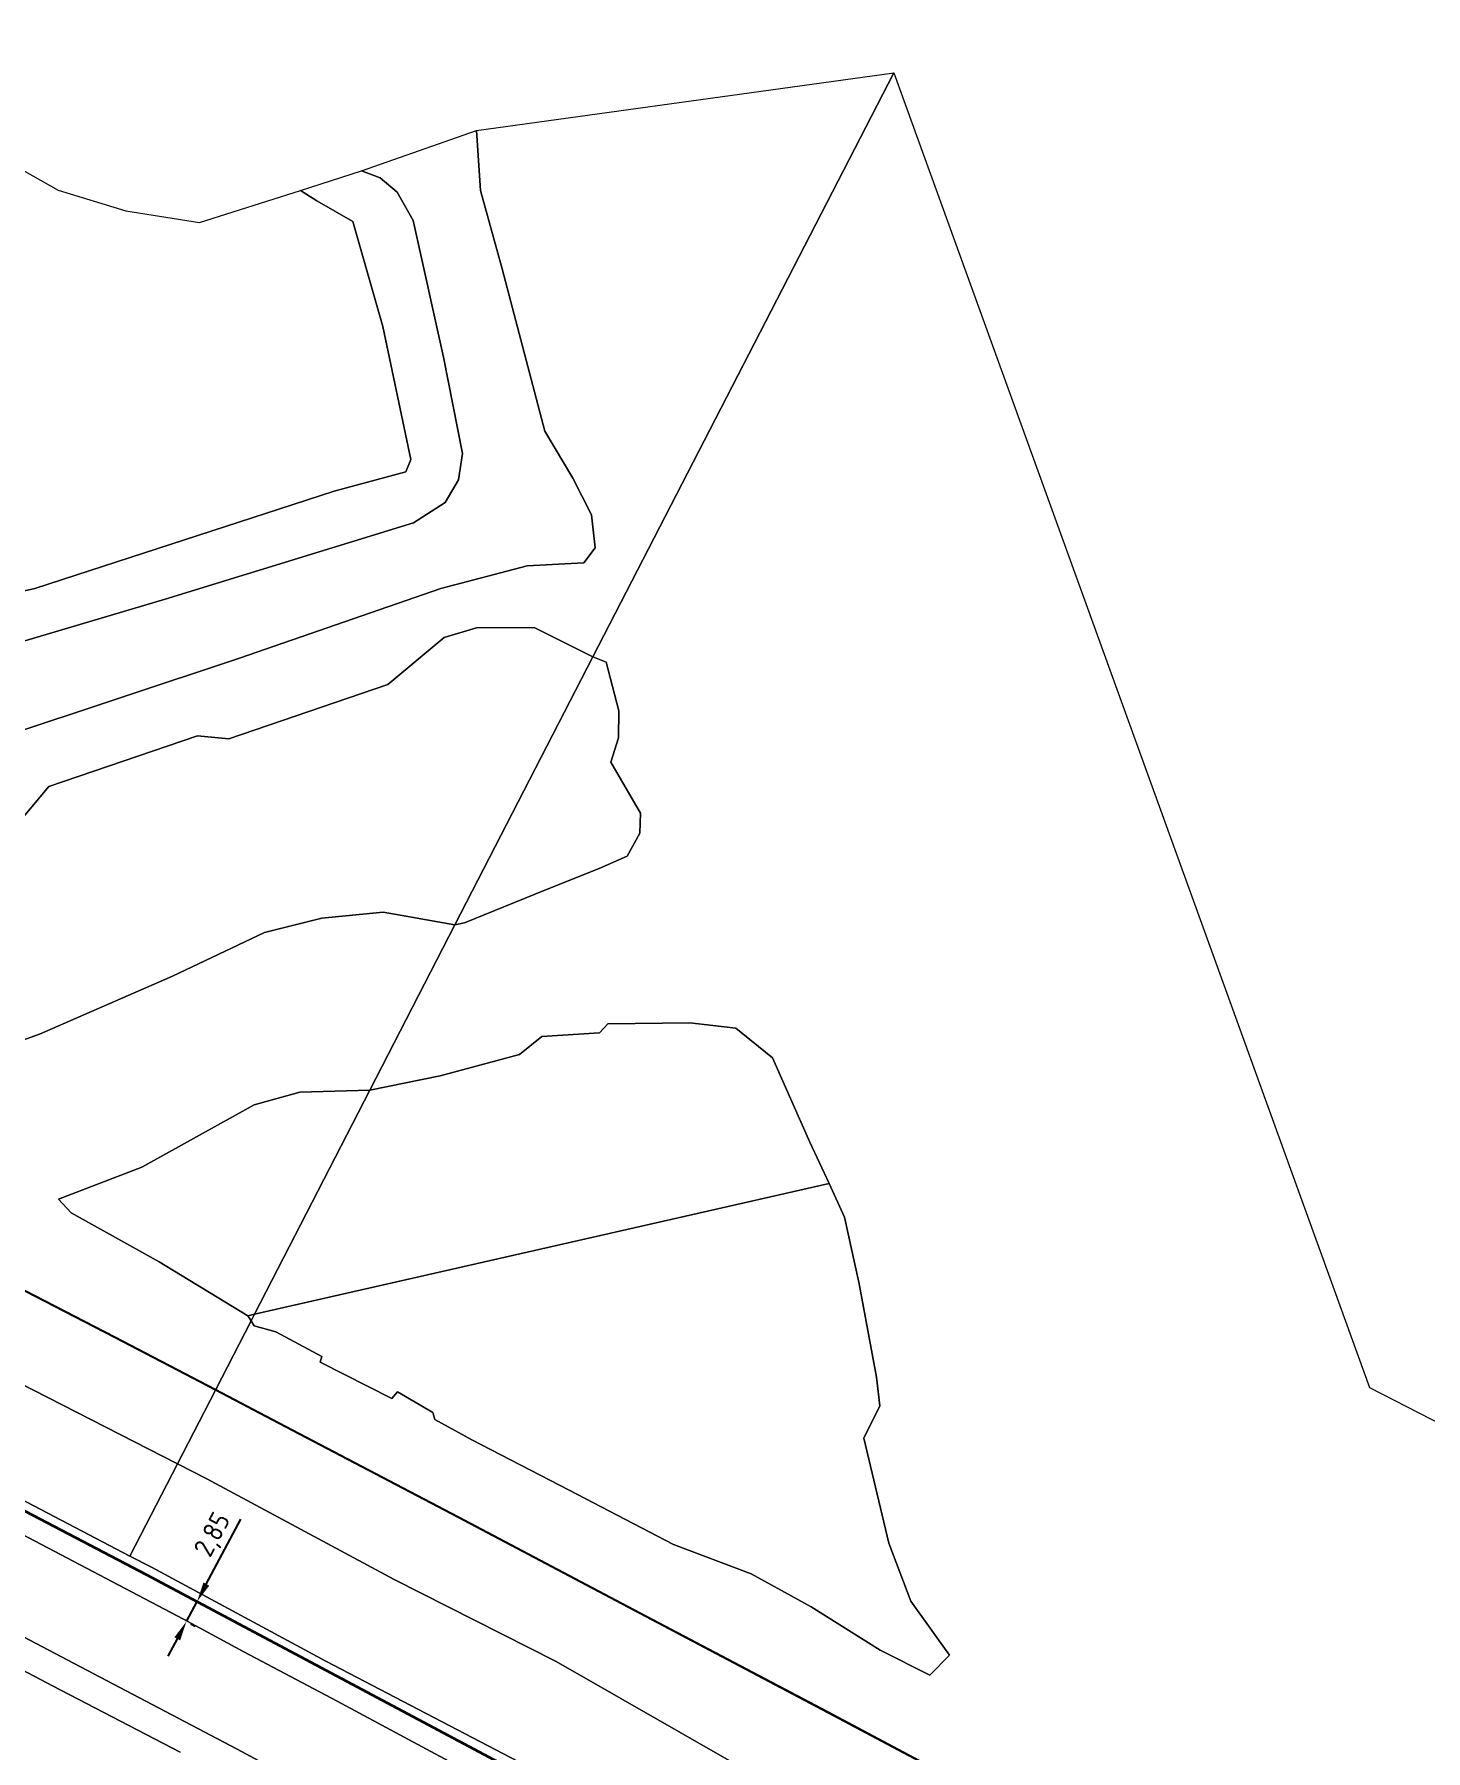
# Model space of a CAD drawing. Header units: metres. Extents: x 112942 to 118371, y 496117 to 499046.
# Drawn here: x 114003.4 to 114179.6, y 498283.9 to 498501.2 of the extents above; entities that cross this region are included whole.
import ezdxf

# ---------------------------------------------------------------- set-up
doc = ezdxf.new("R2010")
doc.units = ezdxf.units.M
for name, color, linetype, lineweight in [('B-WE-OG-TOPOKAART-G', 7, 'Continuous', 18), ('N-WE-KL-DATA_GLASVEZEL-G', 90, 'KL-GLASVEZEL-N', 35), ('N-WE-KL-DATA_GLASVEZEL-M', 7, 'Continuous', 18)]:
    doc.layers.add(name, color=color, linetype=linetype, lineweight=lineweight)
doc.styles.add('ISO', font='isocp.shx')
doc.linetypes.add('KL-GLASVEZEL-N', pattern='A,4,-1,[101,NLCS.SHX,S=0.5,R=0,X=0,Y=0],-1,4,-1,["G",Standard,S=1,R=0,X=-0.25,Y=-0.5],-1.5', length=12.5)
doc.dimstyles.new('ISO', dxfattribs={"dimtxt": 2.5, "dimasz": 2.5, "dimexe": 1.25, "dimexo": 0.625, "dimtad": 1, "dimtxsty": 'ISO', "dimcen": 2.5, "dimadec": 0, "dimazin": 0, "dimtfac": 1, "dimtmove": 0, "dimatfit": 3, "dimfxl": 0, "dimarcsym": 0})

# ---------------------------------------------------------------- blocks, each defined once
blk = doc.blocks.new('*D58')
at = {"layer": 'Defpoints', "color": 0, "transparency": 16777216}
for p in [(114023.97, 498302.79), (114023.97, 498302.79), (114022.63, 498300.28)]:
    blk.add_point(p, dxfattribs=at)
at = {"layer": 'N-WE-KL-DATA_GLASVEZEL-M', "color": 0, "lineweight": -2, "transparency": 16777216}
for p, q in [((114025.14, 498305), (114029.5, 498313.21)), ((114022.63, 498300.28), (114023.97, 498302.79)), ((114023.42, 498303.09), (114022.86, 498303.38)), ((114023.18, 498299.98), (114023.73, 498299.69)), ((114021.46, 498298.07), (114020.28, 498295.86))]:
    blk.add_line(p, q, dxfattribs=at)
at = {"layer": 'N-WE-KL-DATA_GLASVEZEL-M', "color": 0, "transparency": 16777216}
for points in [[(114024.77, 498305.2), (114025.51, 498304.81), (114023.97, 498302.79)], [(114021.09, 498298.26), (114021.82, 498297.87), (114022.63, 498300.28)]]:
    blk.add_solid(points, dxfattribs=at)
at = {"layer": 'N-WE-KL-DATA_GLASVEZEL-M', "color": 0, "transparency": 16777216, "insert": (114026.09, 498311.18), "char_height": 2.5, "attachment_point": 5, "rotation": 62.0055, "style": 'ISO'}
blk.add_mtext('2,85', dxfattribs=at)

msp = doc.modelspace()

# ---------------------------------------------------------------- linework, layer by layer
at = {"layer": 'B-WE-OG-TOPOKAART-G'}
for points in [[(113971.416, 498501.22, -1.132), (114006.362, 498481.469, -1.132), (114014.941, 498478.868, -0.636), (114024.256, 498477.401, -1.08), (114037.073, 498481.455, -1.126), (114039.124, 498480.136, -1.135), (114043.695, 498477.537, -1.144), (114047.498, 498464.212, -1.138), (114051.053, 498447.369, -1.201), (114050.405, 498445.816, -1.201), (114041.337, 498443.381, -1.219), (114003.441, 498431.064, -1.17), (113976.757, 498425.05, -1.144)], [(113999.112, 498412.212, -0.927), (114029.327, 498422.234, -0.924), (114054.859, 498431.062, -0.924), (114065.764, 498433.939, -0.921), (114072.955, 498434.291, -0.913), (114074.399, 498436.192, -0.913), (114073.94, 498440.373, -0.962), (114071.565, 498445.033, -0.962), (114068.013, 498450.985, -0.962), (114062.603, 498471.517, -0.962), (114059.872, 498481.447, -0.959), (114059.346, 498489.037, -0.959), (114112.199, 498496.36, -1.097), (114074.111, 498422.409, -1.037), (114066.679, 498426.117, -0.861), (114059.365, 498426.059, -0.861), (114055.261, 498424.869, -0.861), (114048.136, 498418.92, -0.861), (114028.003, 498412.013, -0.852), (114024.019, 498412.396, -0.852), (114005.208, 498405.99, -0.835), (114000.655, 498400.593, -0.835)], [(114123.053, 498278.61, -1.116), (114103.899, 498288.814, -1.116), (114079.298, 498301.777, -1.116), (114057.075, 498313.504, -1.116), (114033.474, 498325.894, -1.116), (114026.329, 498329.633, -1.116), (114030.813, 498338.339, -0.987), (114031.206, 498337.695, -1.02), (114033.951, 498336.952, -1.047), (114039.752, 498333.836, -1.047), (114039.545, 498333.11, -1.047), (114048.637, 498328.511, -1.117), (114049.358, 498329.352, -1.117), (114053.807, 498326.723, -1.117), (114054.098, 498325.863, -1.123), (114058.776, 498323.255, -1.123), (114071.083, 498316.906, -1.1), (114084.326, 498310.036, -1.11), (114094.146, 498306.285, -1.1), (114101.744, 498302.134, -1.087), (114110.484, 498296.626, -1.013), (114116.77, 498293.463, -1.083), (114119.278, 498296.009, -1.083), (114114.367, 498302.852, -1.083), (114111.575, 498310.176, -1.05), (114108.417, 498323.502, -1.05), (114110.445, 498327.568, -1.027), (114110.013, 498331.209, -1.043), (114107.835, 498343.039, -0.997), (114105.967, 498351.467, -1.007), (114104.006, 498355.717, -0.995), (114101.591, 498360.951, -0.98), (114096.848, 498371.614, -0.917), (114092.21, 498375.378, -0.943), (114086.381, 498376.077, -0.94), (114076.007, 498375.956, -0.947), (114074.929, 498374.793, -0.947), (114067.611, 498374.344, -0.9), (114064.821, 498372.046, -0.913), (114054.767, 498369.347, -0.95), (114045.844, 498367.523, -0.95), (114056.633, 498388.472, -1.032), (114057.841, 498388.717, -1.033), (114068.032, 498392.846, -1.033), (114074.874, 498395.625, -1.047), (114078.459, 498397.187, -1.05), (114080.056, 498400.065, -1.03), (114080.112, 498402.625, -1.03), (114076.357, 498409.071, -1.03), (114077.335, 498412.133, -1.03), (114077.371, 498415.588, -1.03), (114075.762, 498421.733, -1.04), (114074.111, 498422.409, -1.037), (114112.199, 498496.36, -1.097), (114172.461, 498329.889, -1.05), (114203.715, 498313.861, -1.02)], [(113992.846, 498421.694, -0.982), (114019.908, 498429.705, -0.959), (114051.399, 498439.372, -0.973), (114055.396, 498441.948, -1.002), (114057.057, 498444.822, -1.002), (114057.573, 498448.141, -1.002), (114055.17, 498460.361, -0.979), (114051.329, 498477.664, -1.005), (114049.319, 498481.246, -0.991), (114047.157, 498483.054, -0.991), (114044.782, 498483.919, -0.991), (114059.346, 498489.037, -0.959), (114059.872, 498481.447, -0.959), (114062.603, 498471.517, -0.962), (114068.013, 498450.985, -0.962), (114071.565, 498445.033, -0.962), (114073.94, 498440.373, -0.962), (114074.399, 498436.192, -0.913), (114072.955, 498434.291, -0.913), (114065.764, 498433.939, -0.921), (114054.859, 498431.062, -0.924), (114029.327, 498422.234, -0.924), (113999.112, 498412.212, -0.927)], [(114037.073, 498481.455, -1.126), (114044.782, 498483.919, -0.991), (114047.157, 498483.054, -0.991), (114049.319, 498481.246, -0.991), (114051.329, 498477.664, -1.005), (114055.17, 498460.361, -0.979), (114057.573, 498448.141, -1.002), (114057.057, 498444.822, -1.002), (114055.396, 498441.948, -1.002), (114051.399, 498439.372, -0.973), (114019.908, 498429.705, -0.959), (113992.846, 498421.694, -0.982)], [(113976.757, 498425.05, -1.144), (114003.441, 498431.064, -1.17), (114041.337, 498443.381, -1.219), (114050.405, 498445.816, -1.201), (114051.053, 498447.369, -1.201), (114047.498, 498464.212, -1.138), (114043.695, 498477.537, -1.144), (114039.124, 498480.136, -1.135), (114037.073, 498481.455, -1.126)], [(114000.655, 498400.593, -0.835), (114005.208, 498405.99, -0.835), (114024.019, 498412.396, -0.852), (114028.003, 498412.013, -0.852), (114048.136, 498418.92, -0.861), (114055.261, 498424.869, -0.861), (114059.365, 498426.059, -0.861), (114066.679, 498426.117, -0.861), (114074.111, 498422.409, -1.037), (114056.633, 498388.472, -1.032)], [(114056.633, 498388.472, -1.032), (114074.111, 498422.409, -1.037), (114075.762, 498421.733, -1.04), (114077.371, 498415.588, -1.03), (114077.335, 498412.133, -1.03), (114076.357, 498409.071, -1.03), (114080.112, 498402.625, -1.03), (114080.056, 498400.065, -1.03), (114078.459, 498397.187, -1.05), (114074.874, 498395.625, -1.047), (114068.032, 498392.846, -1.033), (114057.841, 498388.717, -1.033), (114056.633, 498388.472, -1.032)], [(114056.633, 498388.472, -1.032), (114047.543, 498390.071, -0.973), (114039.776, 498389.31, -0.973), (114032.506, 498387.517, -0.913), (114020.87, 498381.955, -0.841), (114004, 498374.623, -0.841), (113983.979, 498367.477, -0.832)], [(113983.979, 498367.477, -0.832), (114004, 498374.623, -0.841), (114020.87, 498381.955, -0.841), (114032.506, 498387.517, -0.913), (114039.776, 498389.31, -0.973), (114047.543, 498390.071, -0.973), (114056.633, 498388.472, -1.032), (114045.844, 498367.523, -0.95), (114036.99, 498367.301, -0.895), (114031.179, 498365.667, -0.895), (114016.976, 498357.8, -0.895), (114006.415, 498353.739, -0.913), (114008.001, 498352.01, -0.913), (114019.169, 498345.807, -0.913), (114030.416, 498338.989, -0.953), (114030.813, 498338.339, -0.987), (114026.329, 498329.633, -1.116)], [(114031.245, 498339.177, -0.953), (114045.844, 498367.523, -0.95), (114054.767, 498369.347, -0.95), (114064.821, 498372.046, -0.913), (114067.611, 498374.344, -0.9), (114074.929, 498374.793, -0.947), (114076.007, 498375.956, -0.947), (114086.381, 498376.077, -0.94), (114092.21, 498375.378, -0.943), (114096.848, 498371.614, -0.917), (114101.591, 498360.951, -0.98), (114104.006, 498355.717, -0.995), (114031.245, 498339.177, -0.953)], [(114015.472, 498308.553, 6.257), (113989.412, 498322.167, 6.23), (113964.804, 498334.639, 6.23), (113945.753, 498344.449, 6.057), (113923.315, 498355.584, 6.12), (113917.012, 498358.902, 6.115), (113925.096, 498370.382, -0.272), (113954.781, 498355.162, -0.22), (113970.862, 498346.269, 0.11), (113997.775, 498332.36, 0.103), (114021.494, 498320.245, 0.129), (114015.472, 498308.553, 6.257)], [(114031.245, 498339.177, -0.953), (114030.416, 498338.989, -0.953), (114019.169, 498345.807, -0.913), (114008.001, 498352.01, -0.913), (114006.415, 498353.739, -0.913), (114016.976, 498357.8, -0.895), (114031.179, 498365.667, -0.895), (114036.99, 498367.301, -0.895), (114045.844, 498367.523, -0.95), (114031.245, 498339.177, -0.953)], [(114030.813, 498338.339, -0.987), (114031.245, 498339.177, -0.953), (114104.006, 498355.717, -0.995), (114105.967, 498351.467, -1.007), (114107.835, 498343.039, -0.997), (114110.013, 498331.209, -1.043), (114110.445, 498327.568, -1.027), (114108.417, 498323.502, -1.05), (114111.575, 498310.176, -1.05), (114114.367, 498302.852, -1.083), (114119.278, 498296.009, -1.083), (114116.77, 498293.463, -1.083), (114110.484, 498296.626, -1.013), (114101.744, 498302.134, -1.087), (114094.146, 498306.285, -1.1), (114084.326, 498310.036, -1.11), (114071.083, 498316.906, -1.1), (114058.776, 498323.255, -1.123), (114054.098, 498325.863, -1.123), (114053.807, 498326.723, -1.117), (114049.358, 498329.352, -1.117), (114048.637, 498328.511, -1.117), (114039.545, 498333.11, -1.047), (114039.752, 498333.836, -1.047), (114033.951, 498336.952, -1.047), (114031.206, 498337.695, -1.02), (114030.813, 498338.339, -0.987)], [(113994.5, 498346, -0.843), (114013.498, 498336.235, -0.84), (114026.283, 498329.544, -0.855), (114021.494, 498320.245, 0.129)], [(114026.283, 498329.544, -0.855), (114013.498, 498336.235, -0.84), (113994.5, 498346, -0.843)], [(113994.546, 498346.089, -1.1), (114013.544, 498336.324, -1.1), (114026.329, 498329.633, -1.116), (114026.283, 498329.544, -0.855)], [(114026.329, 498329.633, -1.116), (114013.544, 498336.324, -1.1), (113994.546, 498346.089, -1.1)], [(114030.813, 498338.339, -0.987), (114030.416, 498338.989, -0.953), (114031.245, 498339.177, -0.953), (114030.813, 498338.339, -0.987)], [(114021.494, 498320.245, 0.129), (113997.775, 498332.36, 0.103)], [(114226.834, 498218.514, -0.935), (114221.578, 498208.678, 0.217), (114218.066, 498210.683, 0.22), (114187.068, 498229.807, 0.07), (114160.811, 498244.714, 0.09), (114140.788, 498255.004, 0.2), (114117.894, 498268.329, 0.22), (114093.724, 498281.305, 0.177), (114069.459, 498295.199, 0.183), (114048.927, 498305.576, 0.18), (114025.221, 498318.342, 0.133), (114021.494, 498320.245, 0.129), (114026.283, 498329.544, -0.855), (114033.428, 498325.805, -0.863), (114057.028, 498313.416, -0.873), (114079.251, 498301.689, -0.857), (114103.852, 498288.726, -0.88), (114123.005, 498278.522, -0.933), (114143.408, 498266.853, -0.95), (114167.201, 498253.188, -0.92), (114184.64, 498243.122, -0.943), (114205.187, 498231.517, -0.983), (114223.873, 498220.288, -0.947), (114226.834, 498218.514, -0.935)], [(114184.64, 498243.122, -0.943), (114167.201, 498253.188, -0.92), (114143.408, 498266.853, -0.95), (114123.005, 498278.522, -0.933), (114103.852, 498288.726, -0.88), (114079.251, 498301.689, -0.857), (114057.028, 498313.416, -0.873), (114033.428, 498325.805, -0.863), (114026.283, 498329.544, -0.855), (114026.329, 498329.633, -1.116), (114033.474, 498325.894, -1.116), (114057.075, 498313.504, -1.116), (114079.298, 498301.777, -1.116), (114103.899, 498288.814, -1.116), (114123.053, 498278.61, -1.116), (114143.458, 498266.94, -1.116), (114167.251, 498253.275, -1.116), (114184.69, 498243.209, -1.116)], [(113989.412, 498322.167, 6.23), (114015.472, 498308.553, 6.257), (114018.185, 498307.136, 6.26), (114040.288, 498295.244, 6.287), (114064.71, 498282.483, 6.313)], [(114221.578, 498208.678, 0.217), (114215.458, 498197.237, 6.227), (114209.531, 498200.798, 6.183), (114169.703, 498224.019, 6.2), (114140.422, 498240.735, 6.247), (114115.293, 498254.577, 6.233), (114089.548, 498268.967, 6.3), (114064.71, 498282.483, 6.313), (114040.288, 498295.244, 6.287), (114018.185, 498307.136, 6.26), (114015.472, 498308.553, 6.257), (114021.494, 498320.245, 0.129), (114025.221, 498318.342, 0.133), (114048.927, 498305.576, 0.18), (114069.459, 498295.199, 0.183), (114093.724, 498281.305, 0.177), (114117.894, 498268.329, 0.22), (114140.788, 498255.004, 0.2), (114160.811, 498244.714, 0.09), (114187.068, 498229.807, 0.07), (114218.066, 498210.683, 0.22), (114221.578, 498208.678, 0.217)], [(114058.684, 498281.052, 6.747), (114041.725, 498290.202, 6.748), (114029.876, 498296.442, 6.765), (114022.245, 498300.555, 6.752), (114000.968, 498311.748, 6.72)], [(114000.968, 498311.748, 6.72), (114022.245, 498300.555, 6.752), (114029.876, 498296.442, 6.765), (114041.725, 498290.202, 6.748), (114058.684, 498281.052, 6.747)], [(113989.811, 498304.703, 6.995), (114009.183, 498294.534, 7.029), (114029.055, 498284.101, 7.024), (114049.437, 498273.143, 7.01)], [(114049.437, 498273.143, 7.01), (114029.055, 498284.101, 7.024), (114009.183, 498294.534, 7.029), (113989.811, 498304.703, 6.995)], [(114021.819, 498283.735, 6.974), (114005.658, 498292.129, 6.984), (113990.617, 498300.003, 6.972)], [(113990.617, 498300.003, 6.972), (114005.658, 498292.129, 6.984), (114021.819, 498283.735, 6.974)]]:
    msp.add_polyline3d(points, dxfattribs=at)
at = {"layer": 'N-WE-KL-DATA_GLASVEZEL-G', "flags": 128}
msp.add_lwpolyline([(113627.896, 498496.699), (113651.209, 498486.151), (113674.376, 498475.686), (113700.62, 498463.505), (113723.402, 498452.851), (113747.607, 498441.92), (113826.936, 498407.232), (113831.96, 498404.555), (113856.291, 498390.206), (113876.281, 498378.09), (113881.116, 498375.349), (113901.444, 498365.312), (113923.487, 498354.345), (113947.094, 498342.456), (113969.922, 498330.857), (113998.595, 498316.097), (114017.505, 498306.229), (114042.278, 498293.06), (114066.728, 498280.02), (114090.418, 498267.163), (114113.179, 498254.611), (114113.179, 498254.611), (114136.142, 498241.86), (114161.935, 498227.268), (114186.026, 498213.509), (114206.354, 498201.808), (114231.746, 498186.946), (114255.923, 498172.65), (114282.573, 498156.533), (114306.156, 498142.09), (114330.404, 498127.051), (114353.649, 498112.661), (114377.173, 498098.282), (114400.39, 498084.264), (114400.39, 498084.264), (114400.39, 498084.264), (114424.381, 498069.86), (114447.304, 498056.342), (114471.846, 498042.035), (114494.618, 498028.886), (114509.723, 498020.344)], dxfattribs=at)

# ---------------------------------------------------------------- dimensions: what is measured, and where the dimension line sits
at = {"layer": 'N-WE-KL-DATA_GLASVEZEL-M'}
dim = msp.add_aligned_dim(p1=(114022.63, 498300.277), p2=(114023.968, 498302.793), distance=0, dimstyle='ISO', dxfattribs=at)
dim.commit()
dim.dimension.update_dxf_attribs({"geometry": '*D58', "text_midpoint": (114026.087, 498311.175)})

doc.saveas('drawing.dxf')
